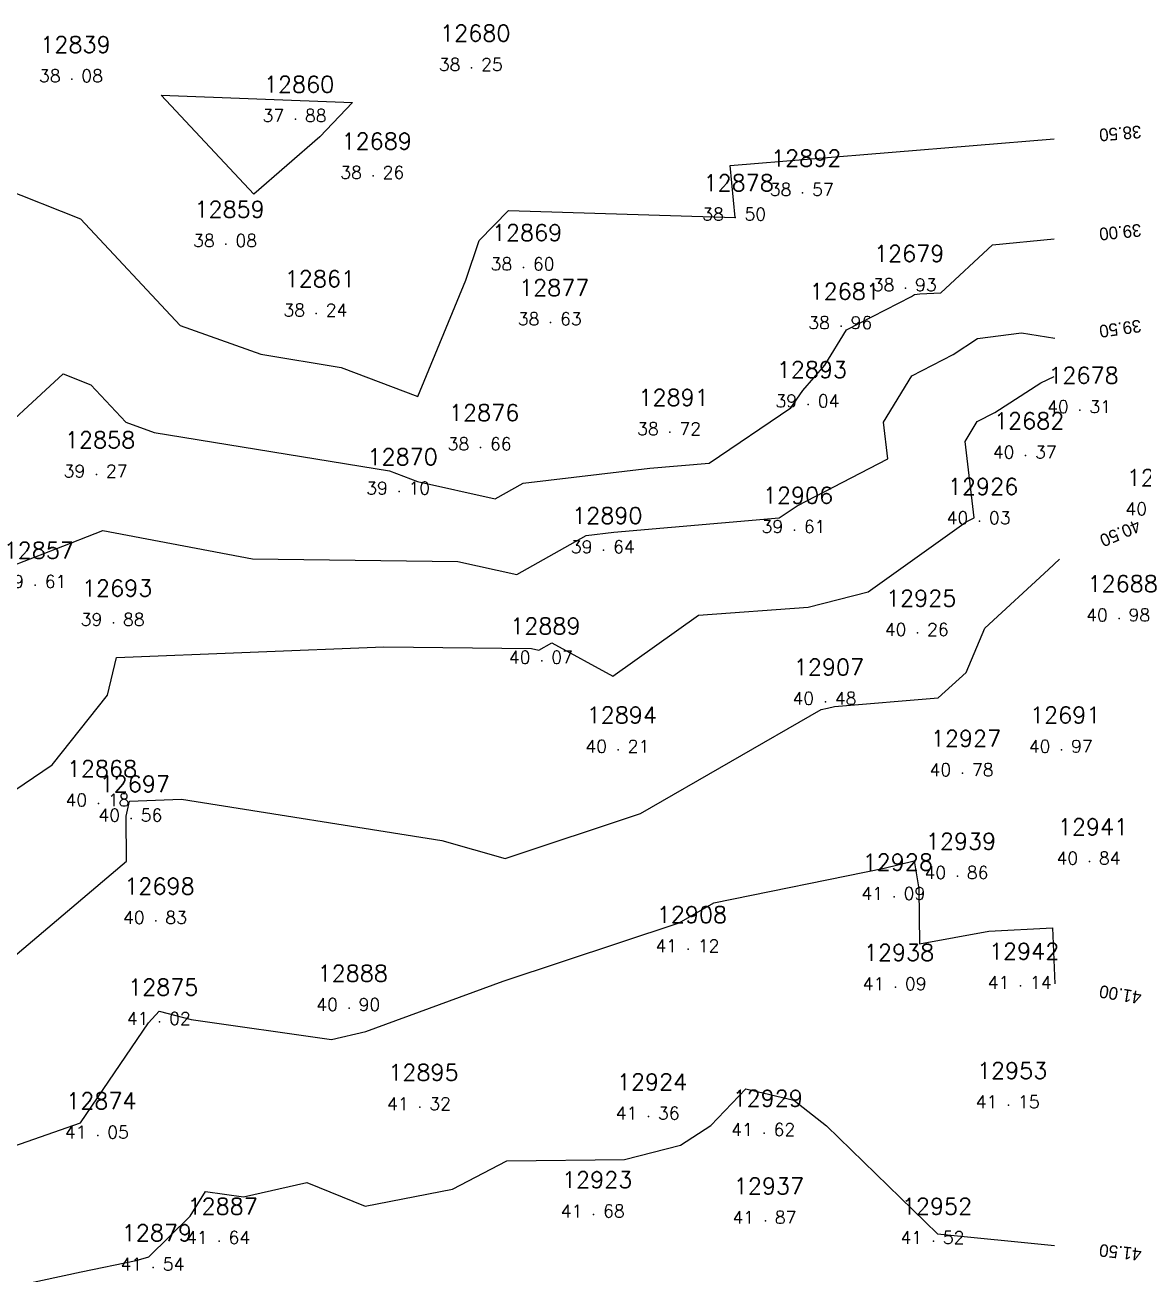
# Model space of a CAD drawing. Header units: millimetres. Extents: x 1412565 to 1412813, y 4931476 to 4931699.
# Drawn here: x 1412770.66 to 1412788.36, y 4931678.92 to 4931698.7 of the extents above; entities that cross this region are included whole.
import ezdxf
from ezdxf.enums import TextEntityAlignment as Align

# ---------------------------------------------------------------- set-up
doc = ezdxf.new("R2010")
doc.units = ezdxf.units.MM
for name, color, linetype in [('CIVIL', 50, 'Continuous'), ('CIVIL-DRAW', 80, 'Continuous'), ('CIVIL-NONAME', 130, 'Continuous'), ('CIVIL-TEXT', 240, 'Continuous'), ('CIVIL-Z', 50, 'Continuous'), ('Tcontours0', 7, 'Continuous'), ('Tcontours1', 7, 'Continuous'), ('Tcontours2', 7, 'Continuous')]:
    doc.layers.add(name, color=color, linetype=linetype)
doc.styles.add('CIVILCADMAIN', font='TXT.SHX')
doc.styles.add('MAVAT_HebTXT', font='hebtxt.shx')
doc.styles.get("Standard").update_dxf_attribs({"font": 'arial.ttf'})

# ---------------------------------------------------------------- blocks, each defined once
blk = doc.blocks.new('CIVIL-ZZ')
at = {"layer": 'CIVIL-DRAW'}
blk.add_point((0, 0), dxfattribs=at)
at = {"layer": 'CIVIL-NONAME'}
blk.add_attdef('NAME', text='', height=1.8, dxfattribs=at).set_placement((0, 2.1), align=Align.CENTER)
at = {"layer": 'CIVIL-TEXT', "flags": 8}
blk.add_attdef('TEXT', text='', height=2, dxfattribs=at).set_placement((0.2, -3.3), align=Align.CENTER)
at = {"layer": 'CIVIL-Z'}
blk.add_attdef('Z1', text='', height=1.6, dxfattribs=at).set_placement((-0.75, -0.225), align=Align.RIGHT)
blk.add_attdef('Z2', (0.75, -0.225), '', height=1.6, dxfattribs=at)

msp = doc.modelspace()

# ---------------------------------------------------------------- linework, layer by layer
at = {"layer": 'Tcontours0', "elevation": 40}
msp.add_lwpolyline([(1412769.902, 4931686.178), (1412771.089, 4931686.98), (1412771.964, 4931688.086), (1412772.109, 4931688.683), (1412776.342, 4931688.851), (1412778.677, 4931688.823), (1412778.792, 4931688.798), (1412779, 4931688.915), (1412779.965, 4931688.384), (1412781.324, 4931689.351), (1412783.06, 4931689.481), (1412784.01, 4931689.722), (1412785.561, 4931690.83), (1412785.688, 4931690.896), (1412785.543, 4931692.105), (1412785.734, 4931692.418), (1412786.012, 4931692.561), (1412786.74, 4931693.034), (1412786.952, 4931693.131)], dxfattribs=at)
at = {"layer": 'Tcontours1'}
for points, elevation in [([(1412772.816, 4931697.588), (1412775.845, 4931697.473), (1412775.328, 4931696.926), (1412774.28, 4931696.022), (1412772.816, 4931697.588)], 38), ([(1412769.935, 4931691.952), (1412771.262, 4931693.173), (1412771.702, 4931693), (1412772.255, 4931692.408), (1412772.702, 4931692.248), (1412776.428, 4931691.638), (1412776.873, 4931691.469), (1412778.104, 4931691.195), (1412778.547, 4931691.444), (1412780.55, 4931691.681), (1412781.49, 4931691.762), (1412782.786, 4931692.635), (1412782.974, 4931692.909), (1412783.32, 4931693.31), (1412783.663, 4931693.872), (1412784.692, 4931694.401), (1412784.74, 4931694.432), (1412784.825, 4931694.443), (1412785.156, 4931694.457), (1412785.977, 4931695.216), (1412786.955, 4931695.314)], 39), ([(1412770.374, 4931680.905), (1412771.539, 4931681.31), (1412772.616, 4931682.894), (1412772.784, 4931683.078), (1412773.29, 4931682.947), (1412775.512, 4931682.631), (1412776.057, 4931682.756), (1412778.231, 4931683.553), (1412781.014, 4931684.477), (1412781.567, 4931684.795), (1412784.259, 4931685.346), (1412784.734, 4931685.459), (1412784.811, 4931685.019), (1412784.823, 4931684.149), (1412785.92, 4931684.35), (1412786.929, 4931684.399), (1412786.964, 4931683.513)], 41)]:
    msp.add_lwpolyline(points, dxfattribs=dict(at, elevation=elevation))
at = {"layer": 'Tcontours2'}
for points, elevation in [([(1412770.284, 4931696.124), (1412771.538, 4931695.631), (1412773.116, 4931693.942), (1412774.392, 4931693.486), (1412775.666, 4931693.277), (1412776.88, 4931692.818), (1412777.639, 4931694.657), (1412777.85, 4931695.286), (1412778.316, 4931695.763), (1412781.9, 4931695.65), (1412781.824, 4931696.473), (1412786.954, 4931696.896)], 38.5), ([(1412769.984, 4931689.954), (1412771.134, 4931690.396), (1412771.892, 4931690.694), (1412774.262, 4931690.243), (1412777.512, 4931690.205), (1412778.448, 4931689.996), (1412779.541, 4931690.613), (1412779.98, 4931690.665), (1412782.597, 4931690.892), (1412782.882, 4931691.084), (1412784.319, 4931691.83), (1412784.25, 4931692.41), (1412784.698, 4931693.145), (1412785.352, 4931693.481), (1412785.74, 4931693.733), (1412786.433, 4931693.825), (1412786.961, 4931693.741)], 39.5), ([(1412770.468, 4931683.928), (1412772.268, 4931685.454), (1412772.258, 4931686.168), (1412772.315, 4931686.404), (1412773.136, 4931686.436), (1412777.26, 4931685.781), (1412778.26, 4931685.501), (1412780.404, 4931686.213), (1412783.262, 4931687.857), (1412783.366, 4931687.879), (1412783.475, 4931687.905), (1412785.118, 4931688.045), (1412785.561, 4931688.445), (1412785.853, 4931689.147), (1412786.863, 4931690.078), (1412787.035, 4931690.237)], 40.5), ([(1412768.212, 4931678.233), (1412771.55, 4931678.951), (1412772.421, 4931679.129), (1412772.618, 4931679.191), (1412773.274, 4931679.836), (1412773.518, 4931680.224), (1412774.12, 4931680.138), (1412775.121, 4931680.367), (1412776.043, 4931679.99), (1412777.427, 4931680.263), (1412778.285, 4931680.71), (1412780.149, 4931680.732), (1412781.038, 4931680.957), (1412781.515, 4931681.27), (1412782.072, 4931681.848), (1412782.831, 4931681.673), (1412783.348, 4931681.262), (1412785.104, 4931679.556), (1412786.956, 4931679.371)], 41.5)]:
    msp.add_lwpolyline(points, dxfattribs=dict(at, elevation=elevation))

# ---------------------------------------------------------------- block references
at = {"layer": 'CIVIL'}
ref = msp.add_blockref('CIVIL-ZZ', (1412777.73, 4931698.02, 38.25), dxfattribs=dict(at, xscale=0.2, yscale=0.2))
ref.add_attrib('Z2', '25', (1412777.88, 4931697.975), dxfattribs={"layer": 'CIVIL-Z', "height": 0.2, "style": 'CIVILCADMAIN'})
ref.add_attrib('Z1', '38', (1412777.21, 4931697.975), dxfattribs={"layer": 'CIVIL-Z', "height": 0.2, "style": 'CIVILCADMAIN'})
ref.add_attrib('NAME', '12680', (1412777.23, 4931698.44), dxfattribs={"layer": 'CIVIL-NONAME', "height": 0.26, "style": 'CIVILCADMAIN'})
ref = msp.add_blockref('CIVIL-ZZ', (1412771.4, 4931697.84, 38.08), dxfattribs=dict(at, xscale=0.2, yscale=0.2))
ref.add_attrib('Z2', '08', (1412771.55, 4931697.795), dxfattribs={"layer": 'CIVIL-Z', "height": 0.2, "style": 'CIVILCADMAIN'})
ref.add_attrib('Z1', '38', (1412770.88, 4931697.795), dxfattribs={"layer": 'CIVIL-Z', "height": 0.2, "style": 'CIVILCADMAIN'})
ref.add_attrib('NAME', '12839', (1412770.9, 4931698.26), dxfattribs={"layer": 'CIVIL-NONAME', "height": 0.26, "style": 'CIVILCADMAIN'})
ref = msp.add_blockref('CIVIL-ZZ', (1412774.94, 4931697.21, 37.88), dxfattribs=dict(at, xscale=0.2, yscale=0.2))
ref.add_attrib('Z2', '88', (1412775.09, 4931697.165), dxfattribs={"layer": 'CIVIL-Z', "height": 0.2, "style": 'CIVILCADMAIN'})
ref.add_attrib('Z1', '37', (1412774.42, 4931697.165), dxfattribs={"layer": 'CIVIL-Z', "height": 0.2, "style": 'CIVILCADMAIN'})
ref.add_attrib('NAME', '12860', (1412774.44, 4931697.63), dxfattribs={"layer": 'CIVIL-NONAME', "height": 0.26, "style": 'CIVILCADMAIN'})
ref = msp.add_blockref('CIVIL-ZZ', (1412776.17, 4931696.31, 38.26), dxfattribs=dict(at, xscale=0.2, yscale=0.2))
ref.add_attrib('Z2', '26', (1412776.32, 4931696.265), dxfattribs={"layer": 'CIVIL-Z', "height": 0.2, "style": 'CIVILCADMAIN'})
ref.add_attrib('Z1', '38', (1412775.65, 4931696.265), dxfattribs={"layer": 'CIVIL-Z', "height": 0.2, "style": 'CIVILCADMAIN'})
ref.add_attrib('NAME', '12689', (1412775.67, 4931696.73), dxfattribs={"layer": 'CIVIL-NONAME', "height": 0.26, "style": 'CIVILCADMAIN'})
ref = msp.add_blockref('CIVIL-ZZ', (1412782.97, 4931696.04, 38.57), dxfattribs=dict(at, xscale=0.2, yscale=0.2))
ref.add_attrib('Z2', '57', (1412783.12, 4931695.995), dxfattribs={"layer": 'CIVIL-Z', "height": 0.2, "style": 'CIVILCADMAIN'})
ref.add_attrib('Z1', '38', (1412782.45, 4931695.995), dxfattribs={"layer": 'CIVIL-Z', "height": 0.2, "style": 'CIVILCADMAIN'})
ref.add_attrib('NAME', '12892', (1412782.47, 4931696.46), dxfattribs={"layer": 'CIVIL-NONAME', "height": 0.26, "style": 'CIVILCADMAIN'})
ref = msp.add_blockref('CIVIL-ZZ', (1412781.9, 4931695.65, 38.5), dxfattribs=dict(at, xscale=0.2, yscale=0.2))
ref.add_attrib('Z2', '50', (1412782.05, 4931695.605), dxfattribs={"layer": 'CIVIL-Z', "height": 0.2, "style": 'CIVILCADMAIN'})
ref.add_attrib('Z1', '38', (1412781.38, 4931695.605), dxfattribs={"layer": 'CIVIL-Z', "height": 0.2, "style": 'CIVILCADMAIN'})
ref.add_attrib('NAME', '12878', (1412781.4, 4931696.07), dxfattribs={"layer": 'CIVIL-NONAME', "height": 0.26, "style": 'CIVILCADMAIN'})
ref = msp.add_blockref('CIVIL-ZZ', (1412773.84, 4931695.23, 38.08), dxfattribs=dict(at, xscale=0.2, yscale=0.2))
ref.add_attrib('Z2', '08', (1412773.99, 4931695.185), dxfattribs={"layer": 'CIVIL-Z', "height": 0.2, "style": 'CIVILCADMAIN'})
ref.add_attrib('Z1', '38', (1412773.32, 4931695.185), dxfattribs={"layer": 'CIVIL-Z', "height": 0.2, "style": 'CIVILCADMAIN'})
ref.add_attrib('NAME', '12859', (1412773.34, 4931695.65), dxfattribs={"layer": 'CIVIL-NONAME', "height": 0.26, "style": 'CIVILCADMAIN'})
ref = msp.add_blockref('CIVIL-ZZ', (1412778.55, 4931694.86, 38.6), dxfattribs=dict(at, xscale=0.2, yscale=0.2))
ref.add_attrib('Z2', '60', (1412778.7, 4931694.815), dxfattribs={"layer": 'CIVIL-Z', "height": 0.2, "style": 'CIVILCADMAIN'})
ref.add_attrib('Z1', '38', (1412778.03, 4931694.815), dxfattribs={"layer": 'CIVIL-Z', "height": 0.2, "style": 'CIVILCADMAIN'})
ref.add_attrib('NAME', '12869', (1412778.05, 4931695.28), dxfattribs={"layer": 'CIVIL-NONAME', "height": 0.26, "style": 'CIVILCADMAIN'})
ref = msp.add_blockref('CIVIL-ZZ', (1412784.6, 4931694.53, 38.93), dxfattribs=dict(at, xscale=0.2, yscale=0.2))
ref.add_attrib('Z2', '93', (1412784.75, 4931694.485), dxfattribs={"layer": 'CIVIL-Z', "height": 0.2, "style": 'CIVILCADMAIN'})
ref.add_attrib('Z1', '38', (1412784.08, 4931694.485), dxfattribs={"layer": 'CIVIL-Z', "height": 0.2, "style": 'CIVILCADMAIN'})
ref.add_attrib('NAME', '12679', (1412784.1, 4931694.95), dxfattribs={"layer": 'CIVIL-NONAME', "height": 0.26, "style": 'CIVILCADMAIN'})
ref = msp.add_blockref('CIVIL-ZZ', (1412775.27, 4931694.13, 38.24), dxfattribs=dict(at, xscale=0.2, yscale=0.2))
ref.add_attrib('Z2', '24', (1412775.42, 4931694.085), dxfattribs={"layer": 'CIVIL-Z', "height": 0.2, "style": 'CIVILCADMAIN'})
ref.add_attrib('Z1', '38', (1412774.75, 4931694.085), dxfattribs={"layer": 'CIVIL-Z', "height": 0.2, "style": 'CIVILCADMAIN'})
ref.add_attrib('NAME', '12861', (1412774.77, 4931694.55), dxfattribs={"layer": 'CIVIL-NONAME', "height": 0.26, "style": 'CIVILCADMAIN'})
ref = msp.add_blockref('CIVIL-ZZ', (1412778.98, 4931693.99, 38.63), dxfattribs=dict(at, xscale=0.2, yscale=0.2))
ref.add_attrib('Z2', '63', (1412779.13, 4931693.945), dxfattribs={"layer": 'CIVIL-Z', "height": 0.2, "style": 'CIVILCADMAIN'})
ref.add_attrib('Z1', '38', (1412778.46, 4931693.945), dxfattribs={"layer": 'CIVIL-Z', "height": 0.2, "style": 'CIVILCADMAIN'})
ref.add_attrib('NAME', '12877', (1412778.48, 4931694.41), dxfattribs={"layer": 'CIVIL-NONAME', "height": 0.26, "style": 'CIVILCADMAIN'})
ref = msp.add_blockref('CIVIL-ZZ', (1412783.58, 4931693.93, 38.96), dxfattribs=dict(at, xscale=0.2, yscale=0.2))
ref.add_attrib('Z2', '96', (1412783.73, 4931693.885), dxfattribs={"layer": 'CIVIL-Z', "height": 0.2, "style": 'CIVILCADMAIN'})
ref.add_attrib('Z1', '38', (1412783.06, 4931693.885), dxfattribs={"layer": 'CIVIL-Z', "height": 0.2, "style": 'CIVILCADMAIN'})
ref.add_attrib('NAME', '12681', (1412783.08, 4931694.35), dxfattribs={"layer": 'CIVIL-NONAME', "height": 0.26, "style": 'CIVILCADMAIN'})
ref = msp.add_blockref('CIVIL-ZZ', (1412783.06, 4931692.69, 39.04), dxfattribs=dict(at, xscale=0.2, yscale=0.2))
ref.add_attrib('Z2', '04', (1412783.21, 4931692.645), dxfattribs={"layer": 'CIVIL-Z', "height": 0.2, "style": 'CIVILCADMAIN'})
ref.add_attrib('Z1', '39', (1412782.54, 4931692.645), dxfattribs={"layer": 'CIVIL-Z', "height": 0.2, "style": 'CIVILCADMAIN'})
ref.add_attrib('NAME', '12893', (1412782.56, 4931693.11), dxfattribs={"layer": 'CIVIL-NONAME', "height": 0.26, "style": 'CIVILCADMAIN'})
ref = msp.add_blockref('CIVIL-ZZ', (1412787.36, 4931692.6, 40.31), dxfattribs=dict(at, xscale=0.2, yscale=0.2))
ref.add_attrib('Z2', '31', (1412787.51, 4931692.555), dxfattribs={"layer": 'CIVIL-Z', "height": 0.2, "style": 'CIVILCADMAIN'})
ref.add_attrib('Z1', '40', (1412786.84, 4931692.555), dxfattribs={"layer": 'CIVIL-Z', "height": 0.2, "style": 'CIVILCADMAIN'})
ref.add_attrib('NAME', '12678', (1412786.86, 4931693.02), dxfattribs={"layer": 'CIVIL-NONAME', "height": 0.26, "style": 'CIVILCADMAIN'})
ref = msp.add_blockref('CIVIL-ZZ', (1412780.87, 4931692.25, 38.72), dxfattribs=dict(at, xscale=0.2, yscale=0.2))
ref.add_attrib('Z2', '72', (1412781.02, 4931692.205), dxfattribs={"layer": 'CIVIL-Z', "height": 0.2, "style": 'CIVILCADMAIN'})
ref.add_attrib('Z1', '38', (1412780.35, 4931692.205), dxfattribs={"layer": 'CIVIL-Z', "height": 0.2, "style": 'CIVILCADMAIN'})
ref.add_attrib('NAME', '12891', (1412780.37, 4931692.67), dxfattribs={"layer": 'CIVIL-NONAME', "height": 0.26, "style": 'CIVILCADMAIN'})
ref = msp.add_blockref('CIVIL-ZZ', (1412777.87, 4931692.01, 38.66), dxfattribs=dict(at, xscale=0.2, yscale=0.2))
ref.add_attrib('Z2', '66', (1412778.02, 4931691.965), dxfattribs={"layer": 'CIVIL-Z', "height": 0.2, "style": 'CIVILCADMAIN'})
ref.add_attrib('Z1', '38', (1412777.35, 4931691.965), dxfattribs={"layer": 'CIVIL-Z', "height": 0.2, "style": 'CIVILCADMAIN'})
ref.add_attrib('NAME', '12876', (1412777.37, 4931692.43), dxfattribs={"layer": 'CIVIL-NONAME', "height": 0.26, "style": 'CIVILCADMAIN'})
ref = msp.add_blockref('CIVIL-ZZ', (1412786.5, 4931691.88, 40.37), dxfattribs=dict(at, xscale=0.2, yscale=0.2))
ref.add_attrib('Z2', '37', (1412786.65, 4931691.835), dxfattribs={"layer": 'CIVIL-Z', "height": 0.2, "style": 'CIVILCADMAIN'})
ref.add_attrib('Z1', '40', (1412785.98, 4931691.835), dxfattribs={"layer": 'CIVIL-Z', "height": 0.2, "style": 'CIVILCADMAIN'})
ref.add_attrib('NAME', '12682', (1412786, 4931692.3), dxfattribs={"layer": 'CIVIL-NONAME', "height": 0.26, "style": 'CIVILCADMAIN'})
ref = msp.add_blockref('CIVIL-ZZ', (1412771.79, 4931691.58, 39.27), dxfattribs=dict(at, xscale=0.2, yscale=0.2))
ref.add_attrib('Z2', '27', (1412771.94, 4931691.535), dxfattribs={"layer": 'CIVIL-Z', "height": 0.2, "style": 'CIVILCADMAIN'})
ref.add_attrib('Z1', '39', (1412771.27, 4931691.535), dxfattribs={"layer": 'CIVIL-Z', "height": 0.2, "style": 'CIVILCADMAIN'})
ref.add_attrib('NAME', '12858', (1412771.29, 4931692), dxfattribs={"layer": 'CIVIL-NONAME', "height": 0.26, "style": 'CIVILCADMAIN'})
ref = msp.add_blockref('CIVIL-ZZ', (1412776.58, 4931691.31, 39.1), dxfattribs=dict(at, xscale=0.2, yscale=0.2))
ref.add_attrib('Z2', '10', (1412776.73, 4931691.265), dxfattribs={"layer": 'CIVIL-Z', "height": 0.2, "style": 'CIVILCADMAIN'})
ref.add_attrib('Z1', '39', (1412776.06, 4931691.265), dxfattribs={"layer": 'CIVIL-Z', "height": 0.2, "style": 'CIVILCADMAIN'})
ref.add_attrib('NAME', '12870', (1412776.08, 4931691.73), dxfattribs={"layer": 'CIVIL-NONAME', "height": 0.26, "style": 'CIVILCADMAIN'})
ref = msp.add_blockref('CIVIL-ZZ', (1412788.6, 4931690.98, 40.49), dxfattribs=dict(at, xscale=0.2, yscale=0.2))
ref.add_attrib('Z2', '49', (1412788.75, 4931690.935), dxfattribs={"layer": 'CIVIL-Z', "height": 0.2, "style": 'CIVILCADMAIN'})
ref.add_attrib('Z1', '40', (1412788.08, 4931690.935), dxfattribs={"layer": 'CIVIL-Z', "height": 0.2, "style": 'CIVILCADMAIN'})
ref.add_attrib('NAME', '12940', (1412788.1, 4931691.4), dxfattribs={"layer": 'CIVIL-NONAME', "height": 0.26, "style": 'CIVILCADMAIN'})
ref = msp.add_blockref('CIVIL-ZZ', (1412785.77, 4931690.84, 40.03), dxfattribs=dict(at, xscale=0.2, yscale=0.2))
ref.add_attrib('Z2', '03', (1412785.92, 4931690.795), dxfattribs={"layer": 'CIVIL-Z', "height": 0.2, "style": 'CIVILCADMAIN'})
ref.add_attrib('Z1', '40', (1412785.25, 4931690.795), dxfattribs={"layer": 'CIVIL-Z', "height": 0.2, "style": 'CIVILCADMAIN'})
ref.add_attrib('NAME', '12926', (1412785.27, 4931691.26), dxfattribs={"layer": 'CIVIL-NONAME', "height": 0.26, "style": 'CIVILCADMAIN'})
ref = msp.add_blockref('CIVIL-ZZ', (1412782.84, 4931690.7, 39.61), dxfattribs=dict(at, xscale=0.2, yscale=0.2))
ref.add_attrib('Z2', '61', (1412782.99, 4931690.655), dxfattribs={"layer": 'CIVIL-Z', "height": 0.2, "style": 'CIVILCADMAIN'})
ref.add_attrib('Z1', '39', (1412782.32, 4931690.655), dxfattribs={"layer": 'CIVIL-Z', "height": 0.2, "style": 'CIVILCADMAIN'})
ref.add_attrib('NAME', '12906', (1412782.34, 4931691.12), dxfattribs={"layer": 'CIVIL-NONAME', "height": 0.26, "style": 'CIVILCADMAIN'})
ref = msp.add_blockref('CIVIL-ZZ', (1412779.82, 4931690.38, 39.64), dxfattribs=dict(at, xscale=0.2, yscale=0.2))
ref.add_attrib('Z2', '64', (1412779.97, 4931690.335), dxfattribs={"layer": 'CIVIL-Z', "height": 0.2, "style": 'CIVILCADMAIN'})
ref.add_attrib('Z1', '39', (1412779.3, 4931690.335), dxfattribs={"layer": 'CIVIL-Z', "height": 0.2, "style": 'CIVILCADMAIN'})
ref.add_attrib('NAME', '12890', (1412779.32, 4931690.8), dxfattribs={"layer": 'CIVIL-NONAME', "height": 0.26, "style": 'CIVILCADMAIN'})
ref = msp.add_blockref('CIVIL-ZZ', (1412770.82, 4931689.83, 39.61), dxfattribs=dict(at, xscale=0.2, yscale=0.2))
ref.add_attrib('Z2', '61', (1412770.97, 4931689.785), dxfattribs={"layer": 'CIVIL-Z', "height": 0.2, "style": 'CIVILCADMAIN'})
ref.add_attrib('Z1', '39', (1412770.3, 4931689.785), dxfattribs={"layer": 'CIVIL-Z', "height": 0.2, "style": 'CIVILCADMAIN'})
ref.add_attrib('NAME', '12857', (1412770.32, 4931690.25), dxfattribs={"layer": 'CIVIL-NONAME', "height": 0.26, "style": 'CIVILCADMAIN'})
ref = msp.add_blockref('CIVIL-ZZ', (1412772.06, 4931689.23, 39.88), dxfattribs=dict(at, xscale=0.2, yscale=0.2))
ref.add_attrib('Z2', '88', (1412772.21, 4931689.185), dxfattribs={"layer": 'CIVIL-Z', "height": 0.2, "style": 'CIVILCADMAIN'})
ref.add_attrib('Z1', '39', (1412771.54, 4931689.185), dxfattribs={"layer": 'CIVIL-Z', "height": 0.2, "style": 'CIVILCADMAIN'})
ref.add_attrib('NAME', '12693', (1412771.56, 4931689.65), dxfattribs={"layer": 'CIVIL-NONAME', "height": 0.26, "style": 'CIVILCADMAIN'})
ref = msp.add_blockref('CIVIL-ZZ', (1412787.98, 4931689.3, 40.98), dxfattribs=dict(at, xscale=0.2, yscale=0.2))
ref.add_attrib('Z2', '98', (1412788.13, 4931689.255), dxfattribs={"layer": 'CIVIL-Z', "height": 0.2, "style": 'CIVILCADMAIN'})
ref.add_attrib('Z1', '40', (1412787.46, 4931689.255), dxfattribs={"layer": 'CIVIL-Z', "height": 0.2, "style": 'CIVILCADMAIN'})
ref.add_attrib('NAME', '12688', (1412787.48, 4931689.72), dxfattribs={"layer": 'CIVIL-NONAME', "height": 0.26, "style": 'CIVILCADMAIN'})
ref = msp.add_blockref('CIVIL-ZZ', (1412784.79, 4931689.07, 40.26), dxfattribs=dict(at, xscale=0.2, yscale=0.2))
ref.add_attrib('Z2', '26', (1412784.94, 4931689.025), dxfattribs={"layer": 'CIVIL-Z', "height": 0.2, "style": 'CIVILCADMAIN'})
ref.add_attrib('Z1', '40', (1412784.27, 4931689.025), dxfattribs={"layer": 'CIVIL-Z', "height": 0.2, "style": 'CIVILCADMAIN'})
ref.add_attrib('NAME', '12925', (1412784.29, 4931689.49), dxfattribs={"layer": 'CIVIL-NONAME', "height": 0.26, "style": 'CIVILCADMAIN'})
ref = msp.add_blockref('CIVIL-ZZ', (1412778.84, 4931688.63, 40.07), dxfattribs=dict(at, xscale=0.2, yscale=0.2))
ref.add_attrib('Z2', '07', (1412778.99, 4931688.585), dxfattribs={"layer": 'CIVIL-Z', "height": 0.2, "style": 'CIVILCADMAIN'})
ref.add_attrib('Z1', '40', (1412778.32, 4931688.585), dxfattribs={"layer": 'CIVIL-Z', "height": 0.2, "style": 'CIVILCADMAIN'})
ref.add_attrib('NAME', '12889', (1412778.34, 4931689.05), dxfattribs={"layer": 'CIVIL-NONAME', "height": 0.26, "style": 'CIVILCADMAIN'})
ref = msp.add_blockref('CIVIL-ZZ', (1412783.33, 4931687.98, 40.48), dxfattribs=dict(at, xscale=0.2, yscale=0.2))
ref.add_attrib('Z2', '48', (1412783.48, 4931687.935), dxfattribs={"layer": 'CIVIL-Z', "height": 0.2, "style": 'CIVILCADMAIN'})
ref.add_attrib('Z1', '40', (1412782.81, 4931687.935), dxfattribs={"layer": 'CIVIL-Z', "height": 0.2, "style": 'CIVILCADMAIN'})
ref.add_attrib('NAME', '12907', (1412782.83, 4931688.4), dxfattribs={"layer": 'CIVIL-NONAME', "height": 0.26, "style": 'CIVILCADMAIN'})
ref = msp.add_blockref('CIVIL-ZZ', (1412780.05, 4931687.22, 40.21), dxfattribs=dict(at, xscale=0.2, yscale=0.2))
ref.add_attrib('Z2', '21', (1412780.2, 4931687.175), dxfattribs={"layer": 'CIVIL-Z', "height": 0.2, "style": 'CIVILCADMAIN'})
ref.add_attrib('Z1', '40', (1412779.53, 4931687.175), dxfattribs={"layer": 'CIVIL-Z', "height": 0.2, "style": 'CIVILCADMAIN'})
ref.add_attrib('NAME', '12894', (1412779.55, 4931687.64), dxfattribs={"layer": 'CIVIL-NONAME', "height": 0.26, "style": 'CIVILCADMAIN'})
ref = msp.add_blockref('CIVIL-ZZ', (1412787.07, 4931687.22, 40.97), dxfattribs=dict(at, xscale=0.2, yscale=0.2))
ref.add_attrib('Z2', '97', (1412787.22, 4931687.175), dxfattribs={"layer": 'CIVIL-Z', "height": 0.2, "style": 'CIVILCADMAIN'})
ref.add_attrib('Z1', '40', (1412786.55, 4931687.175), dxfattribs={"layer": 'CIVIL-Z', "height": 0.2, "style": 'CIVILCADMAIN'})
ref.add_attrib('NAME', '12691', (1412786.57, 4931687.64), dxfattribs={"layer": 'CIVIL-NONAME', "height": 0.26, "style": 'CIVILCADMAIN'})
ref = msp.add_blockref('CIVIL-ZZ', (1412785.5, 4931686.85, 40.78), dxfattribs=dict(at, xscale=0.2, yscale=0.2))
ref.add_attrib('Z2', '78', (1412785.65, 4931686.805), dxfattribs={"layer": 'CIVIL-Z', "height": 0.2, "style": 'CIVILCADMAIN'})
ref.add_attrib('Z1', '40', (1412784.98, 4931686.805), dxfattribs={"layer": 'CIVIL-Z', "height": 0.2, "style": 'CIVILCADMAIN'})
ref.add_attrib('NAME', '12927', (1412785, 4931687.27), dxfattribs={"layer": 'CIVIL-NONAME', "height": 0.26, "style": 'CIVILCADMAIN'})
ref = msp.add_blockref('CIVIL-ZZ', (1412771.82, 4931686.37, 40.18), dxfattribs=dict(at, xscale=0.2, yscale=0.2))
ref.add_attrib('Z2', '18', (1412771.97, 4931686.325), dxfattribs={"layer": 'CIVIL-Z', "height": 0.2, "style": 'CIVILCADMAIN'})
ref.add_attrib('Z1', '40', (1412771.3, 4931686.325), dxfattribs={"layer": 'CIVIL-Z', "height": 0.2, "style": 'CIVILCADMAIN'})
ref.add_attrib('NAME', '12868', (1412771.32, 4931686.79), dxfattribs={"layer": 'CIVIL-NONAME', "height": 0.26, "style": 'CIVILCADMAIN'})
ref = msp.add_blockref('CIVIL-ZZ', (1412772.34, 4931686.13, 40.56), dxfattribs=dict(at, xscale=0.2, yscale=0.2))
ref.add_attrib('Z2', '56', (1412772.49, 4931686.085), dxfattribs={"layer": 'CIVIL-Z', "height": 0.2, "style": 'CIVILCADMAIN'})
ref.add_attrib('Z1', '40', (1412771.82, 4931686.085), dxfattribs={"layer": 'CIVIL-Z', "height": 0.2, "style": 'CIVILCADMAIN'})
ref.add_attrib('NAME', '12697', (1412771.84, 4931686.55), dxfattribs={"layer": 'CIVIL-NONAME', "height": 0.26, "style": 'CIVILCADMAIN'})
ref = msp.add_blockref('CIVIL-ZZ', (1412787.51, 4931685.45, 40.84), dxfattribs=dict(at, xscale=0.2, yscale=0.2))
ref.add_attrib('Z2', '84', (1412787.66, 4931685.405), dxfattribs={"layer": 'CIVIL-Z', "height": 0.2, "style": 'CIVILCADMAIN'})
ref.add_attrib('Z1', '40', (1412786.99, 4931685.405), dxfattribs={"layer": 'CIVIL-Z', "height": 0.2, "style": 'CIVILCADMAIN'})
ref.add_attrib('NAME', '12941', (1412787.01, 4931685.87), dxfattribs={"layer": 'CIVIL-NONAME', "height": 0.26, "style": 'CIVILCADMAIN'})
ref = msp.add_blockref('CIVIL-ZZ', (1412785.42, 4931685.22, 40.86), dxfattribs=dict(at, xscale=0.2, yscale=0.2))
ref.add_attrib('Z2', '86', (1412785.57, 4931685.175), dxfattribs={"layer": 'CIVIL-Z', "height": 0.2, "style": 'CIVILCADMAIN'})
ref.add_attrib('Z1', '40', (1412784.9, 4931685.175), dxfattribs={"layer": 'CIVIL-Z', "height": 0.2, "style": 'CIVILCADMAIN'})
ref.add_attrib('NAME', '12939', (1412784.92, 4931685.64), dxfattribs={"layer": 'CIVIL-NONAME', "height": 0.26, "style": 'CIVILCADMAIN'})
ref = msp.add_blockref('CIVIL-ZZ', (1412784.42, 4931684.89, 41.09), dxfattribs=dict(at, xscale=0.2, yscale=0.2))
ref.add_attrib('Z2', '09', (1412784.57, 4931684.845), dxfattribs={"layer": 'CIVIL-Z', "height": 0.2, "style": 'CIVILCADMAIN'})
ref.add_attrib('Z1', '41', (1412783.9, 4931684.845), dxfattribs={"layer": 'CIVIL-Z', "height": 0.2, "style": 'CIVILCADMAIN'})
ref.add_attrib('NAME', '12928', (1412783.92, 4931685.31), dxfattribs={"layer": 'CIVIL-NONAME', "height": 0.26, "style": 'CIVILCADMAIN'})
ref = msp.add_blockref('CIVIL-ZZ', (1412772.73, 4931684.51, 40.83), dxfattribs=dict(at, xscale=0.2, yscale=0.2))
ref.add_attrib('Z2', '83', (1412772.88, 4931684.465), dxfattribs={"layer": 'CIVIL-Z', "height": 0.2, "style": 'CIVILCADMAIN'})
ref.add_attrib('Z1', '40', (1412772.21, 4931684.465), dxfattribs={"layer": 'CIVIL-Z', "height": 0.2, "style": 'CIVILCADMAIN'})
ref.add_attrib('NAME', '12698', (1412772.23, 4931684.93), dxfattribs={"layer": 'CIVIL-NONAME', "height": 0.26, "style": 'CIVILCADMAIN'})
ref = msp.add_blockref('CIVIL-ZZ', (1412781.16, 4931684.06, 41.12), dxfattribs=dict(at, xscale=0.2, yscale=0.2))
ref.add_attrib('Z2', '12', (1412781.31, 4931684.015), dxfattribs={"layer": 'CIVIL-Z', "height": 0.2, "style": 'CIVILCADMAIN'})
ref.add_attrib('Z1', '41', (1412780.64, 4931684.015), dxfattribs={"layer": 'CIVIL-Z', "height": 0.2, "style": 'CIVILCADMAIN'})
ref.add_attrib('NAME', '12908', (1412780.66, 4931684.48), dxfattribs={"layer": 'CIVIL-NONAME', "height": 0.26, "style": 'CIVILCADMAIN'})
ref = msp.add_blockref('CIVIL-ZZ', (1412784.44, 4931683.46, 41.09), dxfattribs=dict(at, xscale=0.2, yscale=0.2))
ref.add_attrib('Z2', '09', (1412784.59, 4931683.415), dxfattribs={"layer": 'CIVIL-Z', "height": 0.2, "style": 'CIVILCADMAIN'})
ref.add_attrib('Z1', '41', (1412783.92, 4931683.415), dxfattribs={"layer": 'CIVIL-Z', "height": 0.2, "style": 'CIVILCADMAIN'})
ref.add_attrib('NAME', '12938', (1412783.94, 4931683.88), dxfattribs={"layer": 'CIVIL-NONAME', "height": 0.26, "style": 'CIVILCADMAIN'})
ref = msp.add_blockref('CIVIL-ZZ', (1412786.42, 4931683.48, 41.14), dxfattribs=dict(at, xscale=0.2, yscale=0.2))
ref.add_attrib('Z2', '14', (1412786.57, 4931683.435), dxfattribs={"layer": 'CIVIL-Z', "height": 0.2, "style": 'CIVILCADMAIN'})
ref.add_attrib('Z1', '41', (1412785.9, 4931683.435), dxfattribs={"layer": 'CIVIL-Z', "height": 0.2, "style": 'CIVILCADMAIN'})
ref.add_attrib('NAME', '12942', (1412785.92, 4931683.9), dxfattribs={"layer": 'CIVIL-NONAME', "height": 0.26, "style": 'CIVILCADMAIN'})
ref = msp.add_blockref('CIVIL-ZZ', (1412775.79, 4931683.13, 40.9), dxfattribs=dict(at, xscale=0.2, yscale=0.2))
ref.add_attrib('Z2', '90', (1412775.94, 4931683.085), dxfattribs={"layer": 'CIVIL-Z', "height": 0.2, "style": 'CIVILCADMAIN'})
ref.add_attrib('Z1', '40', (1412775.27, 4931683.085), dxfattribs={"layer": 'CIVIL-Z', "height": 0.2, "style": 'CIVILCADMAIN'})
ref.add_attrib('NAME', '12888', (1412775.29, 4931683.55), dxfattribs={"layer": 'CIVIL-NONAME', "height": 0.26, "style": 'CIVILCADMAIN'})
ref = msp.add_blockref('CIVIL-ZZ', (1412772.79, 4931682.91, 41.02), dxfattribs=dict(at, xscale=0.2, yscale=0.2))
ref.add_attrib('Z2', '02', (1412772.94, 4931682.865), dxfattribs={"layer": 'CIVIL-Z', "height": 0.2, "style": 'CIVILCADMAIN'})
ref.add_attrib('Z1', '41', (1412772.27, 4931682.865), dxfattribs={"layer": 'CIVIL-Z', "height": 0.2, "style": 'CIVILCADMAIN'})
ref.add_attrib('NAME', '12875', (1412772.29, 4931683.33), dxfattribs={"layer": 'CIVIL-NONAME', "height": 0.26, "style": 'CIVILCADMAIN'})
ref = msp.add_blockref('CIVIL-ZZ', (1412776.91, 4931681.56, 41.32), dxfattribs=dict(at, xscale=0.2, yscale=0.2))
ref.add_attrib('Z2', '32', (1412777.06, 4931681.515), dxfattribs={"layer": 'CIVIL-Z', "height": 0.2, "style": 'CIVILCADMAIN'})
ref.add_attrib('Z1', '41', (1412776.39, 4931681.515), dxfattribs={"layer": 'CIVIL-Z', "height": 0.2, "style": 'CIVILCADMAIN'})
ref.add_attrib('NAME', '12895', (1412776.41, 4931681.98), dxfattribs={"layer": 'CIVIL-NONAME', "height": 0.26, "style": 'CIVILCADMAIN'})
ref = msp.add_blockref('CIVIL-ZZ', (1412786.23, 4931681.59, 41.15), dxfattribs=dict(at, xscale=0.2, yscale=0.2))
ref.add_attrib('Z2', '15', (1412786.38, 4931681.545), dxfattribs={"layer": 'CIVIL-Z', "height": 0.2, "style": 'CIVILCADMAIN'})
ref.add_attrib('Z1', '41', (1412785.71, 4931681.545), dxfattribs={"layer": 'CIVIL-Z', "height": 0.2, "style": 'CIVILCADMAIN'})
ref.add_attrib('NAME', '12953', (1412785.73, 4931682.01), dxfattribs={"layer": 'CIVIL-NONAME', "height": 0.26, "style": 'CIVILCADMAIN'})
ref = msp.add_blockref('CIVIL-ZZ', (1412780.53, 4931681.41, 41.36), dxfattribs=dict(at, xscale=0.2, yscale=0.2))
ref.add_attrib('Z2', '36', (1412780.68, 4931681.365), dxfattribs={"layer": 'CIVIL-Z', "height": 0.2, "style": 'CIVILCADMAIN'})
ref.add_attrib('Z1', '41', (1412780.01, 4931681.365), dxfattribs={"layer": 'CIVIL-Z', "height": 0.2, "style": 'CIVILCADMAIN'})
ref.add_attrib('NAME', '12924', (1412780.03, 4931681.83), dxfattribs={"layer": 'CIVIL-NONAME', "height": 0.26, "style": 'CIVILCADMAIN'})
ref = msp.add_blockref('CIVIL-ZZ', (1412771.81, 4931681.11, 41.05), dxfattribs=dict(at, xscale=0.2, yscale=0.2))
ref.add_attrib('Z2', '05', (1412771.96, 4931681.065), dxfattribs={"layer": 'CIVIL-Z', "height": 0.2, "style": 'CIVILCADMAIN'})
ref.add_attrib('Z1', '41', (1412771.29, 4931681.065), dxfattribs={"layer": 'CIVIL-Z', "height": 0.2, "style": 'CIVILCADMAIN'})
ref.add_attrib('NAME', '12874', (1412771.31, 4931681.53), dxfattribs={"layer": 'CIVIL-NONAME', "height": 0.26, "style": 'CIVILCADMAIN'})
ref = msp.add_blockref('CIVIL-ZZ', (1412782.36, 4931681.15, 41.62), dxfattribs=dict(at, xscale=0.2, yscale=0.2))
ref.add_attrib('Z2', '62', (1412782.51, 4931681.105), dxfattribs={"layer": 'CIVIL-Z', "height": 0.2, "style": 'CIVILCADMAIN'})
ref.add_attrib('Z1', '41', (1412781.84, 4931681.105), dxfattribs={"layer": 'CIVIL-Z', "height": 0.2, "style": 'CIVILCADMAIN'})
ref.add_attrib('NAME', '12929', (1412781.86, 4931681.57), dxfattribs={"layer": 'CIVIL-NONAME', "height": 0.26, "style": 'CIVILCADMAIN'})
ref = msp.add_blockref('CIVIL-ZZ', (1412779.66, 4931679.86, 41.68), dxfattribs=dict(at, xscale=0.2, yscale=0.2))
ref.add_attrib('Z2', '68', (1412779.81, 4931679.815), dxfattribs={"layer": 'CIVIL-Z', "height": 0.2, "style": 'CIVILCADMAIN'})
ref.add_attrib('Z1', '41', (1412779.14, 4931679.815), dxfattribs={"layer": 'CIVIL-Z', "height": 0.2, "style": 'CIVILCADMAIN'})
ref.add_attrib('NAME', '12923', (1412779.16, 4931680.28), dxfattribs={"layer": 'CIVIL-NONAME', "height": 0.26, "style": 'CIVILCADMAIN'})
ref = msp.add_blockref('CIVIL-ZZ', (1412782.38, 4931679.76, 41.87), dxfattribs=dict(at, xscale=0.2, yscale=0.2))
ref.add_attrib('Z2', '87', (1412782.53, 4931679.715), dxfattribs={"layer": 'CIVIL-Z', "height": 0.2, "style": 'CIVILCADMAIN'})
ref.add_attrib('Z1', '41', (1412781.86, 4931679.715), dxfattribs={"layer": 'CIVIL-Z', "height": 0.2, "style": 'CIVILCADMAIN'})
ref.add_attrib('NAME', '12937', (1412781.88, 4931680.18), dxfattribs={"layer": 'CIVIL-NONAME', "height": 0.26, "style": 'CIVILCADMAIN'})
ref = msp.add_blockref('CIVIL-ZZ', (1412773.73, 4931679.44, 41.64), dxfattribs=dict(at, xscale=0.2, yscale=0.2))
ref.add_attrib('Z2', '64', (1412773.88, 4931679.395), dxfattribs={"layer": 'CIVIL-Z', "height": 0.2, "style": 'CIVILCADMAIN'})
ref.add_attrib('Z1', '41', (1412773.21, 4931679.395), dxfattribs={"layer": 'CIVIL-Z', "height": 0.2, "style": 'CIVILCADMAIN'})
ref.add_attrib('NAME', '12887', (1412773.23, 4931679.86), dxfattribs={"layer": 'CIVIL-NONAME', "height": 0.26, "style": 'CIVILCADMAIN'})
ref = msp.add_blockref('CIVIL-ZZ', (1412785.04, 4931679.44, 41.52), dxfattribs=dict(at, xscale=0.2, yscale=0.2))
ref.add_attrib('Z2', '52', (1412785.19, 4931679.395), dxfattribs={"layer": 'CIVIL-Z', "height": 0.2, "style": 'CIVILCADMAIN'})
ref.add_attrib('Z1', '41', (1412784.52, 4931679.395), dxfattribs={"layer": 'CIVIL-Z', "height": 0.2, "style": 'CIVILCADMAIN'})
ref.add_attrib('NAME', '12952', (1412784.54, 4931679.86), dxfattribs={"layer": 'CIVIL-NONAME', "height": 0.26, "style": 'CIVILCADMAIN'})
ref = msp.add_blockref('CIVIL-ZZ', (1412772.69, 4931679.02, 41.54), dxfattribs=dict(at, xscale=0.2, yscale=0.2))
ref.add_attrib('Z2', '54', (1412772.84, 4931678.975), dxfattribs={"layer": 'CIVIL-Z', "height": 0.2, "style": 'CIVILCADMAIN'})
ref.add_attrib('Z1', '41', (1412772.17, 4931678.975), dxfattribs={"layer": 'CIVIL-Z', "height": 0.2, "style": 'CIVILCADMAIN'})
ref.add_attrib('NAME', '12879', (1412772.19, 4931679.44), dxfattribs={"layer": 'CIVIL-NONAME', "height": 0.26, "style": 'CIVILCADMAIN'})

# ---------------------------------------------------------------- texts
at = {"layer": 'Tcontours1', "style": 'MAVAT_HebTXT'}
for s, rotation, p in [('39.00', 185.7012, (1412788, 4931695.418, 39)), ('41.00', 170.6987, (1412788, 4931683.343, 41))]:
    msp.add_text(s, height=0.2, rotation=rotation, dxfattribs=at).set_placement(p, align=Align.MIDDLE_CENTER)
at = {"layer": 'Tcontours2', "style": 'MAVAT_HebTXT'}
for s, rotation, p in [('38.50', 184.7114, (1412788, 4931696.982, 38.5)), ('39.50', 188.1164, (1412788, 4931693.89, 39.5)), ('40.50', 203.1932, (1412788, 4931690.65, 40.5)), ('41.50', 173.9038, (1412788, 4931679.26, 41.5))]:
    msp.add_text(s, height=0.2, rotation=rotation, dxfattribs=at).set_placement(p, align=Align.MIDDLE_CENTER)

doc.saveas('drawing.dxf')
